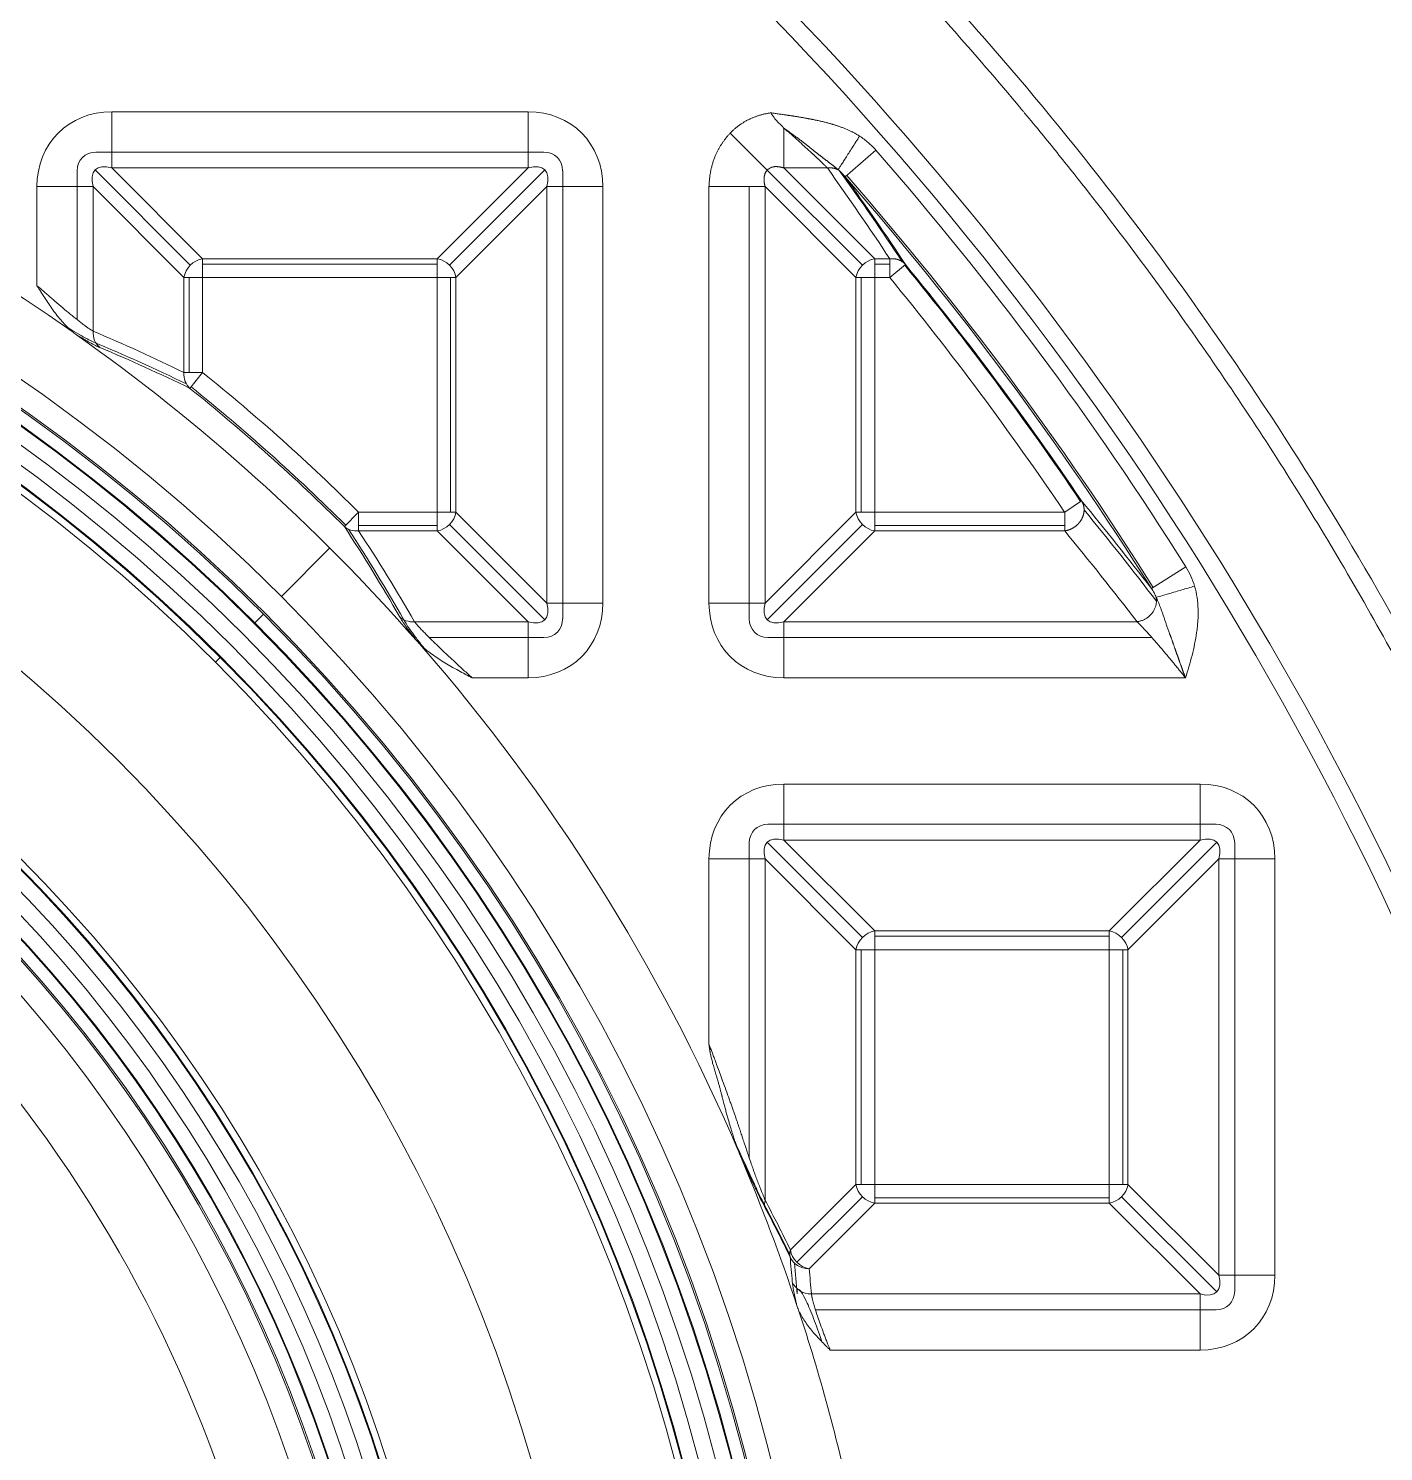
# Model space of a CAD drawing. Header units: millimetres. Extents: x 473 to 1051, y 289 to 609.
# Drawn here: x 673.76 to 707.23, y 474.62 to 509.76 of the extents above; entities that cross this region are included whole.
import ezdxf

# ---------------------------------------------------------------- set-up
doc = ezdxf.new("R2010")
doc.units = ezdxf.units.MM
doc.layers.add('core', color=7, linetype='Continuous', lineweight=20)

msp = doc.modelspace()

# ---------------------------------------------------------------- linework, layer by layer
at = {"layer": 'core', "lineweight": 13}
for p, q in [((686.096, 507.706), (675.815, 507.706)), ((675.815, 506.32), (675.815, 507.706)), ((686.096, 507.706), (686.096, 506.32)), ((692.005, 506.267), (691.091, 507.181)), ((686.489, 506.712), (675.422, 506.712)), ((693.932, 506.097), (694.688, 506.758)), ((674.96, 506.25), (674.96, 502.571)), ((675.403, 506.269), (677.754, 503.918)), ((675.815, 506.32), (686.096, 506.32)), ((675.815, 506.32), (678.058, 504.077)), ((683.853, 504.077), (686.096, 506.32)), ((686.508, 506.269), (684.157, 503.918)), ((686.951, 495.184), (686.951, 506.25)), ((692.005, 506.267), (694.353, 503.918)), ((692.414, 506.32), (693.488, 506.32)), ((692.414, 506.32), (694.657, 504.077)), ((673.966, 505.858), (675.353, 505.858)), ((673.966, 505.858), (673.966, 503.412)), ((675.353, 502.29), (675.353, 505.858)), ((677.596, 503.614), (675.353, 505.858)), ((686.558, 505.858), (684.315, 503.614)), ((686.558, 505.858), (687.945, 505.858)), ((686.558, 505.858), (686.558, 495.576)), ((687.945, 495.576), (687.945, 505.858)), ((690.565, 505.858), (690.565, 495.576)), ((691.559, 505.858), (691.559, 495.184)), ((691.952, 495.576), (691.952, 505.858)), ((694.195, 503.615), (691.952, 505.858)), ((683.853, 504.077), (678.058, 504.077)), ((678.058, 503.614), (678.058, 504.077)), ((683.853, 503.946), (678.058, 503.946)), ((683.853, 504.077), (683.853, 503.614)), ((694.657, 504.077), (694.657, 503.614)), ((695.031, 504.077), (694.657, 504.077)), ((695.031, 503.946), (694.657, 503.946)), ((695.031, 504.077), (695.031, 503.614)), ((695.031, 503.614), (695.419, 503.933)), ((677.596, 503.614), (677.596, 501.267)), ((677.596, 503.614), (678.058, 503.614)), ((677.727, 501.267), (677.727, 503.614)), ((678.058, 501.267), (678.058, 503.614)), ((678.058, 503.614), (683.853, 503.614)), ((683.853, 503.614), (683.853, 497.82)), ((683.853, 503.614), (684.315, 503.614)), ((684.184, 497.82), (684.184, 503.614)), ((684.315, 497.82), (684.315, 503.614)), ((694.195, 503.614), (694.195, 497.819)), ((694.195, 503.614), (694.657, 503.614)), ((694.326, 503.614), (694.326, 497.82)), ((694.657, 497.82), (694.657, 503.614)), ((694.657, 503.614), (695.031, 503.614)), ((678.058, 501.267), (677.596, 501.267)), ((678.058, 501.267), (677.745, 500.877)), ((699.35, 497.82), (699.766, 498.101)), ((681.911, 497.82), (681.559, 497.465)), ((683.853, 497.82), (681.911, 497.82)), ((681.911, 497.357), (681.911, 497.82)), ((683.853, 497.82), (683.853, 497.357)), ((684.315, 497.82), (683.853, 497.82)), ((684.315, 497.82), (686.558, 495.576)), ((691.952, 495.576), (694.195, 497.819)), ((694.657, 497.82), (694.195, 497.82)), ((694.657, 497.357), (694.657, 497.82)), ((699.35, 497.82), (694.657, 497.82)), ((699.35, 497.82), (699.35, 497.357)), ((681.911, 497.488), (683.853, 497.488)), ((681.911, 497.357), (683.853, 497.357)), ((686.096, 495.114), (683.853, 497.357)), ((686.508, 495.165), (684.157, 497.516)), ((692.002, 495.165), (694.353, 497.516)), ((694.657, 497.357), (692.414, 495.114)), ((699.35, 497.488), (694.657, 497.488)), ((694.657, 497.357), (699.35, 497.357)), ((681.198, 496.935), (680.003, 495.74)), ((702.343, 496.469), (701.493, 495.935)), ((686.558, 495.576), (687.945, 495.576)), ((690.565, 495.576), (691.952, 495.576)), ((679.564, 495.301), (679.348, 495.086)), ((686.096, 495.114), (683.291, 495.114)), ((686.096, 495.114), (686.096, 493.728)), ((692.414, 495.114), (692.414, 493.728)), ((701.137, 495.114), (692.414, 495.114)), ((683.657, 494.722), (686.489, 494.722)), ((692.021, 494.722), (701.506, 494.722)), ((678.375, 494.113), (678.495, 494.232)), ((684.713, 493.728), (686.096, 493.728)), ((692.414, 493.728), (702.334, 493.728)), ((702.695, 491.107), (692.414, 491.107)), ((692.414, 489.721), (692.414, 491.107)), ((702.695, 491.107), (702.695, 489.721)), ((703.088, 490.113), (692.021, 490.113)), ((691.559, 489.651), (691.559, 481.869)), ((692.002, 489.67), (694.353, 487.319)), ((692.414, 489.721), (702.695, 489.721)), ((692.414, 489.721), (694.657, 487.478)), ((700.452, 487.478), (702.695, 489.721)), ((703.107, 489.67), (700.756, 487.319)), ((703.55, 478.585), (703.55, 489.651)), ((690.565, 489.259), (691.952, 489.259)), ((690.565, 484.676), (690.565, 489.259)), ((691.952, 480.83), (691.952, 489.259)), ((694.195, 487.015), (691.952, 489.259)), ((703.157, 489.259), (700.914, 487.015)), ((703.157, 489.259), (704.544, 489.259)), ((703.157, 489.259), (703.157, 478.977)), ((704.544, 478.977), (704.544, 489.259)), ((700.452, 487.478), (694.657, 487.478)), ((694.657, 487.478), (694.657, 487.015)), ((700.452, 487.478), (700.452, 487.015)), ((694.657, 487.347), (700.452, 487.347)), ((694.195, 487.015), (694.195, 481.221)), ((694.195, 487.015), (694.657, 487.015)), ((694.326, 481.221), (694.326, 487.015)), ((694.657, 481.221), (694.657, 487.015)), ((694.657, 487.015), (700.452, 487.015)), ((700.452, 487.015), (700.452, 481.221)), ((700.452, 487.015), (700.914, 487.015)), ((700.783, 487.015), (700.783, 481.221)), ((700.914, 481.221), (700.914, 487.015)), ((692.576, 479.601), (694.195, 481.221)), ((694.657, 481.221), (694.195, 481.221)), ((694.657, 480.758), (694.657, 481.221)), ((700.452, 481.221), (694.657, 481.221)), ((700.452, 481.221), (700.452, 480.758)), ((700.914, 481.221), (700.452, 481.221)), ((700.914, 481.221), (703.157, 478.977)), ((694.353, 480.917), (692.734, 479.298)), ((694.657, 480.758), (693.038, 479.139)), ((700.452, 480.889), (694.657, 480.889)), ((694.657, 480.758), (700.452, 480.758)), ((702.695, 478.515), (700.452, 480.758)), ((703.107, 478.566), (700.756, 480.917)), ((704.544, 478.977), (703.157, 478.977)), ((702.695, 478.515), (693.096, 478.515)), ((702.695, 478.515), (702.695, 477.129)), ((693.194, 478.123), (703.088, 478.123)), ((693.559, 477.129), (702.695, 477.129))]:
    msp.add_line(p, q, dxfattribs=at)
at = {"layer": 'core', "lineweight": 18}
for centre, radius, start, end in [((633.422, 459.219), 100.547, 306.63636, 233.36541), ((633.422, 459.219), 99.038, 307.10125, 78.9399), ((633.422, 459.219), 98.958, 307.11669, 78.9275), ((633.422, 453.183), 81.732, 15.12421, 74.87579), ((633.422, 459.219), 98.032, 307.23998, 37.69294), ((647.506, 463.243), 47.654, 55.0062, 82.5378), ((647.506, 463.243), 43.824, 0, 90), ((647.506, 463.243), 47.647, 41.2484, 54.848), ((647.506, 463.243), 35.448, 360, 90), ((647.506, 463.243), 47.654, 23.2798, 41.0815), ((647.506, 463.243), 32.826, 18.2428, 44.6262), ((647.506, 463.243), 47.647, 18.3348, 23.0003), ((647.506, 463.243), 47.654, 12.1394, 18.1892)]:
    msp.add_arc(centre, radius, start, end, dxfattribs=at)
at = {"layer": 'core', "lineweight": 13}
for centre, radius, start, end in [((633.422, 459.219), 100.107, 306.80958, 233.19042), ((633.422, 459.219), 99.239, 307.05866, 79.0173), ((633.422, 459.219), 99.048, 307.09926, 78.94197), ((633.422, 453.183), 82.176, 15.12421, 68.56259), ((647.506, 463.243), 45.957, 0, 90), ((647.506, 463.243), 45.378, 360, 90), ((647.506, 463.243), 45.336, 360, 90), ((647.506, 463.243), 45.032, 0, 90), ((647.506, 463.243), 45.012, 0, 90), ((647.506, 463.243), 44.63, 0, 90), ((647.506, 463.243), 44.226, 0, 90), ((647.506, 463.243), 43.844, 0, 90), ((647.506, 463.243), 43.656, 0, 90), ((633.422, 453.183), 81.386, 32.1306, 41.16871), ((633.422, 453.183), 80.382, 32.1306, 41.16872), ((633.422, 453.183), 80.432, 32.1306, 41.16872), ((633.422, 453.183), 80.094, 34.09967, 39.30282), ((633.422, 453.183), 80.119, 34.09967, 39.30283), ((633.422, 453.183), 79.617, 34.09967, 39.30282), ((647.506, 463.243), 40.24, 0, 90), ((647.506, 463.243), 48.777, 45.1418, 51.2181), ((647.506, 463.243), 48.277, 45.1418, 51.2181), ((647.506, 463.243), 48.324, 45.1418, 51.2181), ((647.506, 463.243), 36.824, 360, 90), ((647.506, 463.243), 36.656, 0, 90), ((647.506, 463.243), 36.636, 0, 90), ((647.506, 463.243), 36.254, 0, 90), ((647.506, 463.243), 35.85, 0, 90), ((647.506, 463.243), 35.468, 0, 90), ((647.506, 463.243), 35.144, 360, 90), ((647.506, 463.243), 35.102, 360, 90), ((647.506, 463.243), 34.523, 360, 89.8839)]:
    msp.add_arc(centre, radius, start, end, dxfattribs=at)
for centre, major_axis, ratio, start_param, end_param in [((676.156, 505.516), (1.665, -1.665), 0.854588, 2.434441, 3.848744), ((685.755, 505.516), (-1.665, -1.665), 0.854588, 2.434441, 3.848744), ((675.508, 506.165), (0.416, -0.416), 0.854588, 2.434441, 3.848744), ((686.403, 506.165), (-0.416, -0.416), 0.854588, 2.434441, 3.848744), ((676.156, 505.516), (-0.753, 0.753), 0.472398, 5.576034, 6.990337), ((685.755, 505.516), (0.753, 0.753), 0.472398, 5.576034, 6.990337), ((633.422, 462.333), (0, 75.019), 0.992534, 5.301333, 5.337516), ((678.058, 503.614), (-0.356, -0.356), 0.854588, 4.005238, 5.41954), ((683.853, 503.614), (-0.356, 0.356), 0.854588, 4.005238, 5.41954), ((694.657, 503.614), (-0.356, -0.356), 0.854588, 4.005238, 5.41939), ((675.815, 502.29), (0.196, 0.463), 0.906231, 1.936758, 2.891762), ((657.79, 463.243), (43.933, 0), 0.969623, 1.10311, 1.159541), ((658.156, 463.243), (43.537, 0), 0.969623, 1.106368, 1.164691), ((678.058, 501.267), (0.221, 0.452), 0.902069, 1.986775, 2.896967), ((683.853, 497.82), (0.356, 0.356), 0.854588, 4.005238, 5.41954), ((694.657, 497.82), (0.356, -0.356), 0.854588, 4.005398, 5.41954), ((633.422, 442.598), (0, 86.789), 0.992534, 5.369628, 5.402909), ((681.911, 497.82), (-0.42, -0.277), 0.889244, 0.230548, 1.04127), ((647.506, 473.637), (0, 42.49), 0.969623, 5.243651, 5.305798), ((647.506, 473.271), (0, 42.886), 0.969623, 5.246785, 5.308743), ((685.755, 495.918), (-1.665, 1.665), 0.854588, 2.434441, 3.848744), ((685.755, 495.918), (-0.753, 0.753), 0.472398, 2.434441, 3.848744), ((692.755, 495.918), (1.665, 1.665), 0.854588, 2.434441, 3.848744), ((692.755, 495.918), (0.753, 0.753), 0.472398, 2.434441, 3.848743), ((683.291, 495.576), (-0.436, -0.25), 0.896066, 0.237698, 1.095841), ((686.403, 495.269), (-0.416, 0.416), 0.854588, 2.434441, 3.848744), ((692.107, 495.269), (0.416, 0.416), 0.854588, 2.434441, 3.848744), ((692.755, 488.917), (1.665, -1.665), 0.854588, 2.434441, 3.848744), ((702.354, 488.917), (1.665, 1.665), 0.854588, 5.576034, 6.990337), ((692.107, 489.566), (0.416, -0.416), 0.854588, 2.434441, 3.848744), ((703.002, 489.566), (0.416, 0.416), 0.854588, 5.576034, 6.990337), ((692.755, 488.917), (-0.753, 0.753), 0.472398, 5.576034, 6.990337), ((702.354, 488.917), (0.753, 0.753), 0.472398, 5.576034, 6.990337), ((694.657, 487.015), (-0.356, -0.356), 0.854588, 4.005238, 5.41954), ((700.452, 487.015), (-0.356, 0.356), 0.854588, 4.005238, 5.41954), ((694.657, 481.221), (0.356, -0.356), 0.854588, 4.005238, 5.41954), ((700.452, 481.221), (0.356, 0.356), 0.854588, 4.005238, 5.41954), ((692.414, 480.83), (-0.444, -0.236), 0.737394, 5.658963, 6.12781), ((656.734, 463.243), (-39.614, 0), 0.969623, 3.581518, 3.617177), ((657.099, 463.243), (39.219, 0), 0.969623, 0.441359, 0.477135), ((693.038, 479.601), (0.453, 0.22), 0.712807, 2.54372, 2.991998), ((693.038, 479.601), (-0.501, -0.05), 0.918067, 0.266833, 1.479837), ((693.038, 479.601), (0.356, -0.356), 0.854588, 4.005238, 5.41954), ((647.506, 474.693), (0, 46.809), 0.969623, 4.794194, 4.81046), ((647.506, 474.328), (0, 47.204), 0.969622, 4.801211, 4.814496), ((702.354, 479.319), (1.665, -1.665), 0.854588, 5.576034, 6.990337), ((702.354, 479.319), (-0.753, 0.753), 0.472398, 2.434441, 3.848744), ((693.096, 478.977), (-0.501, -0.043), 0.91824, 0.267109, 1.491671), ((703.002, 478.67), (0.416, -0.416), 0.854588, 5.576034, 6.990337)]:
    msp.add_ellipse(centre, major_axis=major_axis, ratio=ratio, start_param=start_param, end_param=end_param, dxfattribs=at)
at = {"layer": 'core', "lineweight": 18}
for points in [[(666.379, 531.908), (672.596, 529.29), (684.401, 522.567), (699.227, 508.585), (710.332, 491.5), (714.84, 478.684), (716.305, 472.101)], [(691.993, 507.663), (692.004, 507.665), (692.025, 507.67), (692.057, 507.676), (692.078, 507.679), (692.089, 507.681)], [(674.939, 502.201), (674.903, 502.226), (674.868, 502.253), (674.835, 502.282)], [(683.427, 494.558), (683.393, 494.59), (683.361, 494.623), (683.33, 494.658)], [(691.365, 481.861), (691.335, 481.932), (691.306, 482.004), (691.28, 482.077)], [(692.779, 478.119), (692.762, 478.156), (692.747, 478.193), (692.734, 478.232)]]:
    msp.add_open_spline(points, degree=3, dxfattribs=at)
at = {"layer": 'core', "lineweight": 13}
for points, degree, knots in [([(715.873, 472.008), (715.468, 473.826), (715.014, 475.585), (714.024, 478.984), (713.488, 480.623), (712.354, 483.78), (711.756, 485.299), (710.825, 487.486), (710.508, 488.2), (710.027, 489.248), (709.785, 489.767), (709.499, 490.362), (709.356, 490.657), (709.284, 490.804), (709.248, 490.878), (709.23, 490.914), (709.221, 490.933), (709.216, 490.942), (709.214, 490.947), (709.213, 490.949), (709.212, 490.95), (709.212, 490.95), (709.212, 490.951), (709.212, 490.951), (708.427, 492.547), (707.602, 494.095), (705.886, 497.095), (704.995, 498.546), (703.156, 501.352), (702.209, 502.707), (700.754, 504.666), (700.264, 505.307), (699.52, 506.251), (699.147, 506.718), (698.708, 507.255), (698.488, 507.522), (698.377, 507.655), (698.322, 507.721), (698.295, 507.754), (698.281, 507.771), (698.274, 507.779), (698.27, 507.783), (698.269, 507.785), (698.268, 507.786), (698.267, 507.787), (698.267, 507.787), (697.128, 509.152), (695.954, 510.471), (693.543, 513.016), (692.307, 514.242), (689.781, 516.599), (688.49, 517.73), (685.864, 519.897), (684.527, 520.933), (681.816, 522.909), (680.441, 523.849), (677.66, 525.634), (676.254, 526.479), (673.417, 528.075), (671.987, 528.826), (669.109, 530.234), (667.661, 530.892), (666.208, 531.504)], 3, [0, 0, 0, 0, 0.0625, 0.0625, 0.125, 0.125, 0.1875, 0.1875, 0.21875, 0.21875, 0.234375, 0.242188, 0.246094, 0.248047, 0.249023, 0.249512, 0.249756, 0.249878, 0.249939, 0.249969, 0.249985, 0.249992, 0.249992, 0.25, 0.25, 0.3125, 0.3125, 0.375, 0.375, 0.4375, 0.4375, 0.46875, 0.46875, 0.484375, 0.492188, 0.496094, 0.498047, 0.499023, 0.499512, 0.499756, 0.499878, 0.499939, 0.499969, 0.499985, 0.499985, 0.5, 0.5, 0.5625, 0.5625, 0.625, 0.625, 0.6875, 0.6875, 0.75, 0.75, 0.8125, 0.8125, 0.875, 0.875, 0.9375, 0.9375, 1, 1, 1, 1]), ([(692.089, 507.681), (692.448, 507.631), (692.655, 507.599), (692.967, 507.55), (693.218, 507.497), (693.54, 507.429), (693.769, 507.349), (694.061, 507.249), (694.285, 507.105)], 2, [0, 0, 0, 0.25, 0.25, 0.5, 0.5, 0.75, 0.75, 1, 1, 1]), ([(692.414, 506.32), (692.414, 506.341), (692.414, 506.364), (692.414, 506.418), (692.413, 506.447), (692.413, 506.512), (692.413, 506.548), (692.413, 506.624), (692.413, 506.664), (692.412, 506.75), (692.412, 506.796), (692.412, 506.89), (692.411, 506.939), (692.411, 507.04), (692.41, 507.092), (692.41, 507.198), (692.41, 507.252), (692.409, 507.306)], 3, [0, 0, 0, 0, 0.125, 0.125, 0.25, 0.25, 0.375, 0.375, 0.5, 0.5, 0.625, 0.625, 0.75, 0.75, 0.875, 0.875, 1, 1, 1, 1]), ([(694.285, 507.105), (694.36, 507.057), (694.432, 507.004), (694.566, 506.888), (694.629, 506.825), (694.688, 506.758)], 3, [0, 0, 0, 0, 0.5, 0.5, 1, 1, 1, 1]), ([(693.932, 506.097), (693.905, 506.129), (693.877, 506.16), (693.818, 506.219), (693.787, 506.247), (693.754, 506.274)], 3, [0, 0, 0, 0, 0.5, 0.5, 1, 1, 1, 1]), ([(691.952, 505.858), (691.923, 505.858), (691.889, 505.858), (691.812, 505.858), (691.769, 505.858), (691.675, 505.858), (691.573, 505.858), (691.457, 505.858), (691.334, 505.858), (691.27, 505.858), (691.137, 505.858), (691.069, 505.858), (690.928, 505.858), (690.857, 505.858), (690.712, 505.858), (690.639, 505.858), (690.565, 505.858)], 3, [0, 0, 0, 0, 0.125, 0.125, 0.25, 0.25, 0.375, 0.5, 0.5, 0.625, 0.625, 0.75, 0.75, 0.875, 0.875, 1, 1, 1, 1]), ([(695.419, 503.933), (695.417, 503.935), (695.413, 503.94), (695.406, 503.947), (695.399, 503.954), (695.392, 503.961), (695.385, 503.967), (695.378, 503.974), (695.371, 503.98), (695.364, 503.986), (695.356, 503.992), (695.349, 503.997), (695.341, 504.002), (695.334, 504.007), (695.326, 504.012), (695.318, 504.017), (695.311, 504.022), (695.303, 504.026), (695.295, 504.03), (695.287, 504.034), (695.279, 504.038), (695.271, 504.041), (695.264, 504.044), (695.256, 504.048), (695.248, 504.051), (695.24, 504.054), (695.232, 504.056), (695.224, 504.059), (695.217, 504.061), (695.209, 504.063), (695.201, 504.065), (695.193, 504.067), (695.186, 504.069), (695.178, 504.07), (695.17, 504.072), (695.163, 504.073), (695.155, 504.074), (695.148, 504.075), (695.141, 504.076), (695.133, 504.077), (695.126, 504.078), (695.119, 504.078), (695.112, 504.079), (695.104, 504.079), (695.097, 504.079), (695.09, 504.079), (695.083, 504.079), (695.077, 504.079), (695.07, 504.079), (695.063, 504.079), (695.056, 504.079), (695.05, 504.078), (695.043, 504.078), (695.037, 504.077), (695.033, 504.077), (695.031, 504.077)], 3, [0, 0, 0, 0, 0.023757, 0.047332, 0.070724, 0.093932, 0.116954, 0.139789, 0.162436, 0.184895, 0.207164, 0.229243, 0.251132, 0.272829, 0.294334, 0.315648, 0.336768, 0.357696, 0.378431, 0.398974, 0.419323, 0.439479, 0.459443, 0.479213, 0.498792, 0.518178, 0.537372, 0.556375, 0.575187, 0.593809, 0.612241, 0.630484, 0.648538, 0.666405, 0.684085, 0.701578, 0.718886, 0.73601, 0.752951, 0.769709, 0.786286, 0.802682, 0.8189, 0.834939, 0.850802, 0.86649, 0.882003, 0.897343, 0.912511, 0.92751, 0.942339, 0.957002, 0.971498, 0.985831, 1, 1, 1, 1]), ([(675.353, 502.29), (675.318, 502.309), (675.279, 502.335), (675.212, 502.381), (675.189, 502.397), (675.152, 502.424), (675.14, 502.433), (675.114, 502.452), (675.101, 502.462), (675.035, 502.512), (674.98, 502.556), (674.893, 502.625), (674.864, 502.648), (674.819, 502.685), (674.804, 502.697), (674.773, 502.722), (674.758, 502.735), (674.681, 502.799), (674.618, 502.851), (674.491, 502.958), (674.427, 503.013), (674.297, 503.124), (674.232, 503.181), (674.099, 503.296), (674.033, 503.354), (673.966, 503.412)], 3, [0, 0, 0, 0, 0.125, 0.125, 0.1875, 0.1875, 0.21875, 0.21875, 0.25, 0.25, 0.375, 0.375, 0.4375, 0.4375, 0.46875, 0.46875, 0.5, 0.5, 0.625, 0.625, 0.75, 0.75, 0.875, 0.875, 1, 1, 1, 1]), ([(674.736, 502.371), (674.788, 502.339), (674.837, 502.308), (674.964, 502.232), (675.039, 502.188), (675.174, 502.112), (675.234, 502.081), (675.311, 502.044), (675.334, 502.033), (675.354, 502.025)], 3, [0, 0, 0, 0, 0.19932, 0.19932, 0.521544, 0.521544, 0.843767, 0.843767, 1, 1, 1, 1]), ([(675.521, 501.885), (675.488, 501.899), (675.45, 501.916), (675.367, 501.958), (675.321, 501.982), (675.259, 502.016), (675.247, 502.022), (675.221, 502.037), (675.208, 502.044), (675.169, 502.066), (675.141, 502.082), (675.058, 502.13), (675, 502.164), (674.939, 502.201)], 3, [0, 0, 0, 0, 0.25, 0.25, 0.5, 0.5, 0.5625, 0.5625, 0.625, 0.625, 0.75, 0.75, 1, 1, 1, 1]), ([(699.35, 497.357), (699.354, 497.358), (699.361, 497.359), (699.372, 497.361), (699.383, 497.363), (699.393, 497.365), (699.404, 497.367), (699.414, 497.37), (699.425, 497.373), (699.435, 497.376), (699.445, 497.379), (699.455, 497.382), (699.466, 497.386), (699.476, 497.39), (699.485, 497.394), (699.495, 497.398), (699.505, 497.402), (699.515, 497.407), (699.524, 497.411), (699.533, 497.416), (699.543, 497.421), (699.552, 497.426), (699.561, 497.432), (699.57, 497.437), (699.579, 497.443), (699.588, 497.449), (699.596, 497.455), (699.605, 497.461), (699.613, 497.467), (699.621, 497.474), (699.627, 497.478), (699.63, 497.48)], 3, [0, 0, 0, 0, 0.036412, 0.072627, 0.108649, 0.144484, 0.180139, 0.215618, 0.250929, 0.286077, 0.32107, 0.355914, 0.390616, 0.425183, 0.459624, 0.493945, 0.528154, 0.562259, 0.596268, 0.63019, 0.664032, 0.697804, 0.731513, 0.765169, 0.798779, 0.832354, 0.865902, 0.899431, 0.932951, 0.966471, 1, 1, 1, 1]), ([(702.343, 496.469), (702.39, 496.395), (702.431, 496.318), (702.503, 496.158), (702.534, 496.076), (702.558, 495.992)], 3, [0, 0, 0, 0, 0.5, 0.5, 1, 1, 1, 1]), ([(701.611, 495.715), (701.595, 495.754), (701.577, 495.791), (701.537, 495.865), (701.516, 495.9), (701.493, 495.935)], 3, [0, 0, 0, 0, 0.5, 0.5, 1, 1, 1, 1]), ([(702.558, 495.992), (702.456, 495.962), (702.239, 495.899), (701.931, 495.808), (701.705, 495.742), (701.631, 495.721), (701.611, 495.715)], 3, [0, 0, 0, 0, 0.250412, 0.500824, 0.751236, 1, 1, 1, 1]), ([(683.33, 494.658), (683.284, 494.718), (683.241, 494.775), (683.16, 494.885), (683.122, 494.937), (683.078, 495), (683.069, 495.012), (683.052, 495.036), (683.028, 495.071), (683.006, 495.105), (682.964, 495.168), (682.94, 495.207), (682.92, 495.241)], 3, [0, 0, 0, 0, 0.25, 0.25, 0.5, 0.5, 0.5625, 0.5625, 0.625, 0.75, 0.75, 1, 1, 1, 1]), ([(683.03, 495.162), (683.054, 495.11), (683.102, 495.034), (683.211, 494.878), (683.262, 494.808), (683.373, 494.661), (683.435, 494.581), (683.506, 494.49), (683.514, 494.481), (683.522, 494.471)], 3, [0, 0, 0, 0, 0.407703, 0.407703, 0.687404, 0.687404, 0.967106, 0.967106, 1, 1, 1, 1]), ([(683.291, 495.114), (683.305, 495.096), (683.321, 495.076), (683.357, 495.034), (683.377, 495.012), (683.409, 494.977), (683.42, 494.965), (683.443, 494.94), (683.455, 494.928), (683.491, 494.889), (683.516, 494.863), (683.595, 494.783), (683.652, 494.726), (683.741, 494.639), (683.771, 494.61), (683.833, 494.549), (683.865, 494.519), (683.961, 494.427), (684.026, 494.365), (684.159, 494.24), (684.227, 494.177), (684.363, 494.05), (684.433, 493.986), (684.573, 493.857), (684.643, 493.792), (684.713, 493.728)], 3, [0, 0, 0, 0, 0.0625, 0.0625, 0.125, 0.125, 0.15625, 0.15625, 0.1875, 0.1875, 0.25, 0.25, 0.375, 0.375, 0.4375, 0.4375, 0.5, 0.5, 0.625, 0.625, 0.75, 0.75, 0.875, 0.875, 1, 1, 1, 1]), ([(691.227, 482.226), (691.234, 482.211), (691.241, 482.196), (691.388, 481.876), (691.527, 481.571), (691.727, 481.14), (691.792, 481.001), (691.882, 480.816), (691.911, 480.758), (691.938, 480.707)], 3, [0, 0, 0, 0, 0.027845, 0.027845, 0.587892, 0.587892, 0.867915, 0.867915, 1, 1, 1, 1]), ([(691.948, 480.648), (691.938, 480.667), (691.927, 480.688), (691.905, 480.73), (691.894, 480.751), (691.861, 480.817), (691.838, 480.863), (691.792, 480.957), (691.768, 481.006), (691.72, 481.106), (691.696, 481.157), (691.647, 481.261), (691.622, 481.314), (691.571, 481.421), (691.546, 481.475), (691.47, 481.638), (691.418, 481.749), (691.365, 481.861)], 3, [0, 0, 0, 0, 0.0625, 0.0625, 0.125, 0.125, 0.25, 0.25, 0.375, 0.375, 0.5, 0.5, 0.625, 0.625, 0.75, 0.75, 1, 1, 1, 1]), ([(692.734, 478.232), (692.727, 478.263), (692.719, 478.294), (692.706, 478.354), (692.699, 478.383), (692.68, 478.467), (692.669, 478.52), (692.651, 478.617), (692.643, 478.662), (692.635, 478.714), (692.634, 478.724), (692.631, 478.743), (692.627, 478.772), (692.625, 478.798), (692.623, 478.814)], 3, [0, 0, 0, 0, 0.125, 0.125, 0.25, 0.25, 0.5, 0.5, 0.75, 0.75, 0.8125, 0.8125, 0.875, 1, 1, 1, 1]), ([(693.352, 477.336), (693.341, 477.372), (693.329, 477.407), (693.255, 477.629), (693.189, 477.81), (693.063, 478.128), (693.001, 478.269), (692.893, 478.487), (692.846, 478.566), (692.793, 478.626), (692.778, 478.637), (692.755, 478.638), (692.748, 478.629), (692.739, 478.589), (692.738, 478.559), (692.741, 478.519), (692.741, 478.519), (692.741, 478.518)], 3, [0, 0, 0, 0, 0.039329, 0.039329, 0.252404, 0.252404, 0.465479, 0.465479, 0.678554, 0.678554, 0.785091, 0.785091, 0.891629, 0.891629, 0.998166, 0.998166, 1, 1, 1, 1]), ([(693.096, 478.515), (693.098, 478.5), (693.1, 478.484), (693.105, 478.457), (693.107, 478.448), (693.11, 478.429), (693.112, 478.419), (693.123, 478.369), (693.134, 478.325), (693.155, 478.252), (693.162, 478.227), (693.177, 478.175), (693.186, 478.147), (693.212, 478.063), (693.232, 478.004), (693.274, 477.88), (693.297, 477.816), (693.344, 477.686), (693.369, 477.619), (693.401, 477.533), (693.408, 477.516), (693.421, 477.481), (693.428, 477.463), (693.448, 477.411), (693.461, 477.376), (693.502, 477.27), (693.53, 477.2), (693.559, 477.129)], 3, [0, 0, 0, 0, 0.0625, 0.0625, 0.09375, 0.09375, 0.125, 0.125, 0.25, 0.25, 0.3125, 0.3125, 0.375, 0.375, 0.5, 0.5, 0.625, 0.625, 0.75, 0.75, 0.78125, 0.78125, 0.8125, 0.8125, 0.875, 0.875, 1, 1, 1, 1])]:
    msp.add_open_spline(points, degree=degree, knots=knots, dxfattribs=at)
at = {"layer": 'core', "lineweight": 18}
for points, degree, knots in [([(690.565, 505.858), (690.577, 506.269), (690.716, 506.604), (690.823, 506.859), (690.994, 507.071), (691.185, 507.307), (691.44, 507.457), (691.691, 507.605), (691.993, 507.663)], 2, [0, 0, 0, 0.285714, 0.285714, 0.5, 0.5, 0.75, 0.75, 1, 1, 1]), ([(692.281, 507.436), (692.276, 507.442), (692.267, 507.452), (692.255, 507.464), (692.244, 507.476), (692.233, 507.488), (692.221, 507.503), (692.208, 507.519), (692.192, 507.539), (692.175, 507.562), (692.154, 507.589), (692.133, 507.618), (692.111, 507.649), (692.097, 507.67), (692.089, 507.681)], 3, [0, 0, 0, 0, 0.072996, 0.129134, 0.168343, 0.22738, 0.28982, 0.355693, 0.425022, 0.528967, 0.638449, 0.753468, 0.873999, 1, 1, 1, 1]), ([(692.409, 507.306), (692.409, 507.307), (692.408, 507.307), (692.407, 507.308), (692.406, 507.31), (692.404, 507.311), (692.403, 507.313), (692.401, 507.316), (692.399, 507.318), (692.396, 507.321), (692.393, 507.326), (692.388, 507.333), (692.381, 507.341), (692.375, 507.349), (692.37, 507.354), (692.365, 507.359), (692.357, 507.366), (692.345, 507.377), (692.332, 507.388), (692.319, 507.4), (692.309, 507.409), (692.299, 507.418), (692.29, 507.427), (692.284, 507.433), (692.281, 507.436)], 3, [0, 0, 0, 0, 0.006599, 0.015072, 0.025471, 0.037823, 0.052144, 0.068444, 0.086732, 0.107012, 0.12929, 0.192099, 0.249202, 0.300639, 0.346462, 0.3671, 0.421826, 0.510766, 0.634122, 0.713611, 0.789916, 0.863061, 0.933075, 1, 1, 1, 1]), ([(693.754, 506.274), (693.749, 506.278), (693.74, 506.286), (693.726, 506.298), (693.712, 506.311), (693.697, 506.323), (693.683, 506.335), (693.668, 506.347), (693.653, 506.36), (693.638, 506.372), (693.623, 506.384), (693.607, 506.396), (693.592, 506.408), (693.576, 506.421), (693.561, 506.433), (693.545, 506.445), (693.529, 506.457), (693.512, 506.47), (693.496, 506.482), (693.48, 506.495), (693.463, 506.507), (693.446, 506.52), (693.43, 506.533), (693.413, 506.545), (693.395, 506.558), (693.378, 506.571), (693.361, 506.585), (693.343, 506.598), (693.326, 506.611), (693.308, 506.625), (693.29, 506.639), (693.272, 506.653), (693.254, 506.667), (693.236, 506.681), (693.217, 506.695), (693.199, 506.71), (693.181, 506.724), (693.164, 506.738), (693.147, 506.752), (693.128, 506.767), (693.108, 506.783), (693.087, 506.8), (693.064, 506.819), (693.039, 506.838), (693.013, 506.859), (692.985, 506.881), (692.955, 506.904), (692.924, 506.929), (692.891, 506.954), (692.856, 506.981), (692.819, 507.009), (692.781, 507.038), (692.741, 507.068), (692.699, 507.099), (692.655, 507.131), (692.609, 507.164), (692.562, 507.199), (692.512, 507.234), (692.461, 507.27), (692.427, 507.294), (692.409, 507.306)], 3, [0, 0, 0, 0, 0.01278, 0.025547, 0.038303, 0.051051, 0.063795, 0.076538, 0.089282, 0.102031, 0.114789, 0.12756, 0.140346, 0.153152, 0.165982, 0.178838, 0.191724, 0.204645, 0.217603, 0.230603, 0.243647, 0.256739, 0.269882, 0.283079, 0.296334, 0.30965, 0.323028, 0.336473, 0.349986, 0.363571, 0.377229, 0.390964, 0.404776, 0.418669, 0.432644, 0.446704, 0.460849, 0.472843, 0.485857, 0.499896, 0.514966, 0.53107, 0.548215, 0.566404, 0.585644, 0.605938, 0.627289, 0.649702, 0.673176, 0.697713, 0.723312, 0.749968, 0.777676, 0.806428, 0.836212, 0.867015, 0.898819, 0.931602, 0.965338, 1, 1, 1, 1]), ([(693.488, 506.32), (693.486, 506.322), (693.481, 506.327), (693.474, 506.334), (693.467, 506.341), (693.459, 506.349), (693.451, 506.356), (693.444, 506.364), (693.435, 506.372), (693.427, 506.38), (693.419, 506.388), (693.41, 506.397), (693.401, 506.405), (693.392, 506.414), (693.383, 506.423), (693.374, 506.432), (693.365, 506.441), (693.355, 506.451), (693.345, 506.46), (693.335, 506.47), (693.325, 506.48), (693.315, 506.489), (693.304, 506.5), (693.293, 506.51), (693.283, 506.52), (693.272, 506.531), (693.26, 506.541), (693.249, 506.552), (693.237, 506.563), (693.226, 506.574), (693.214, 506.585), (693.202, 506.596), (693.19, 506.607), (693.177, 506.619), (693.165, 506.631), (693.152, 506.642), (693.139, 506.654), (693.126, 506.666), (693.112, 506.678), (693.099, 506.69), (693.085, 506.703), (693.064, 506.722), (693.034, 506.748), (692.997, 506.782), (692.96, 506.816), (692.922, 506.85), (692.885, 506.885), (692.848, 506.919), (692.811, 506.953), (692.774, 506.987), (692.737, 507.02), (692.7, 507.054), (692.664, 507.087), (692.627, 507.119), (692.591, 507.152), (692.554, 507.184), (692.518, 507.215), (692.482, 507.246), (692.445, 507.276), (692.421, 507.296), (692.409, 507.306)], 3, [0, 0, 0, 0, 0.010713, 0.021452, 0.032219, 0.043013, 0.053836, 0.064689, 0.075572, 0.086487, 0.097434, 0.108414, 0.119428, 0.130476, 0.14156, 0.15268, 0.163838, 0.175033, 0.186266, 0.197539, 0.208852, 0.220205, 0.2316, 0.243038, 0.254518, 0.266042, 0.277611, 0.289224, 0.300884, 0.31259, 0.324343, 0.336143, 0.347993, 0.359891, 0.371839, 0.383837, 0.395887, 0.407988, 0.420141, 0.432347, 0.444607, 0.45692, 0.490092, 0.5229, 0.555344, 0.587428, 0.619153, 0.650521, 0.681534, 0.712196, 0.742507, 0.772471, 0.80209, 0.831367, 0.860305, 0.888905, 0.917172, 0.945108, 0.972716, 1, 1, 1, 1]), ([(694.285, 507.105), (694.254, 507.057), (694.223, 507.008), (694.162, 506.912), (694.132, 506.865), (694.073, 506.774), (694.045, 506.729), (693.991, 506.645), (693.965, 506.604), (693.917, 506.529), (693.895, 506.494), (693.855, 506.431), (693.836, 506.403), (693.805, 506.353), (693.791, 506.331), (693.769, 506.296), (693.76, 506.283), (693.754, 506.274)], 3, [0, 0, 0, 0, 0.125, 0.125, 0.25, 0.25, 0.375, 0.375, 0.5, 0.5, 0.625, 0.625, 0.75, 0.75, 0.875, 0.875, 1, 1, 1, 1]), ([(691.952, 505.858), (691.95, 505.863), (691.948, 505.872), (691.944, 505.886), (691.941, 505.9), (691.938, 505.914), (691.935, 505.926), (691.933, 505.939), (691.931, 505.951), (691.929, 505.963), (691.928, 505.974), (691.927, 505.985), (691.926, 505.995), (691.925, 506.005), (691.924, 506.014), (691.924, 506.023), (691.924, 506.032), (691.924, 506.04), (691.924, 506.048), (691.924, 506.056), (691.924, 506.063), (691.925, 506.07), (691.925, 506.076), (691.926, 506.082), (691.926, 506.088), (691.928, 506.098), (691.93, 506.114), (691.934, 506.134), (691.94, 506.153), (691.946, 506.171), (691.953, 506.186), (691.958, 506.198), (691.963, 506.207), (691.969, 506.218), (691.975, 506.229), (691.983, 506.24), (691.992, 506.252), (692.003, 506.265), (692.02, 506.282), (692.046, 506.304), (692.079, 506.322), (692.109, 506.335), (692.134, 506.342), (692.158, 506.347), (692.18, 506.35), (692.201, 506.352), (692.221, 506.352), (692.24, 506.352), (692.259, 506.351), (692.278, 506.349), (692.295, 506.347), (692.313, 506.344), (692.329, 506.341), (692.345, 506.338), (692.36, 506.334), (692.375, 506.331), (692.389, 506.327), (692.402, 506.324), (692.41, 506.321), (692.414, 506.32)], 3, [0, 0, 0, 0, 0.018862, 0.037028, 0.054507, 0.071313, 0.087457, 0.102951, 0.11781, 0.132048, 0.145677, 0.158712, 0.171168, 0.183059, 0.194399, 0.205201, 0.21548, 0.225249, 0.23452, 0.243307, 0.251621, 0.259474, 0.266878, 0.273845, 0.280384, 0.286505, 0.310258, 0.333168, 0.355273, 0.37663, 0.397313, 0.407381, 0.418719, 0.431278, 0.445016, 0.459902, 0.475926, 0.493108, 0.511507, 0.550516, 0.600514, 0.62973, 0.65793, 0.684966, 0.710628, 0.734689, 0.758097, 0.78126, 0.804103, 0.826549, 0.848527, 0.869967, 0.890802, 0.91097, 0.930417, 0.949089, 0.966938, 0.983922, 1, 1, 1, 1]), ([(674.835, 502.282), (674.789, 502.321), (674.745, 502.362), (674.661, 502.446), (674.62, 502.489), (674.503, 502.623), (674.43, 502.717), (674.325, 502.862), (674.291, 502.911), (674.223, 503.01), (674.158, 503.109), (674.093, 503.21), (674.045, 503.286), (674.022, 503.324), (673.998, 503.362), (673.982, 503.387), (673.974, 503.4), (673.966, 503.412)], 3, [0, 0, 0, 0, 0.125, 0.125, 0.25, 0.25, 0.5, 0.5, 0.625, 0.625, 0.75, 0.875, 0.875, 0.9375, 0.96875, 0.96875, 1, 1, 1, 1]), ([(699.63, 497.48), (699.633, 497.483), (699.638, 497.488), (699.647, 497.495), (699.655, 497.503), (699.664, 497.511), (699.672, 497.519), (699.68, 497.527), (699.688, 497.535), (699.696, 497.544), (699.704, 497.553), (699.712, 497.562), (699.719, 497.571), (699.726, 497.581), (699.734, 497.591), (699.741, 497.601), (699.748, 497.611), (699.754, 497.622), (699.761, 497.632), (699.767, 497.643), (699.773, 497.655), (699.779, 497.666), (699.785, 497.678), (699.79, 497.69), (699.795, 497.702), (699.8, 497.714), (699.804, 497.727), (699.809, 497.74), (699.812, 497.753), (699.816, 497.767), (699.819, 497.78), (699.822, 497.794), (699.824, 497.808), (699.826, 497.822), (699.828, 497.836), (699.829, 497.851), (699.83, 497.865), (699.83, 497.88), (699.829, 497.895), (699.829, 497.91), (699.827, 497.925), (699.825, 497.94), (699.823, 497.955), (699.82, 497.97), (699.816, 497.985), (699.812, 498), (699.807, 498.015), (699.802, 498.03), (699.796, 498.044), (699.789, 498.059), (699.782, 498.073), (699.775, 498.087), (699.769, 498.097), (699.766, 498.101)], 3, [0, 0, 0, 0, 0.015314, 0.030714, 0.046206, 0.061797, 0.077494, 0.093304, 0.109232, 0.125285, 0.14147, 0.157793, 0.174259, 0.190876, 0.207648, 0.224582, 0.241683, 0.258957, 0.276408, 0.294043, 0.311866, 0.329882, 0.348096, 0.366512, 0.385134, 0.403966, 0.423012, 0.442276, 0.461761, 0.481471, 0.501408, 0.521575, 0.541974, 0.562608, 0.583478, 0.604586, 0.625934, 0.647522, 0.669352, 0.691424, 0.713738, 0.736294, 0.759091, 0.782129, 0.805406, 0.828922, 0.852674, 0.87666, 0.900878, 0.925324, 0.949996, 0.974889, 1, 1, 1, 1]), ([(702.558, 495.992), (702.586, 495.899), (702.626, 495.71), (702.65, 495.424), (702.645, 495.184), (702.628, 494.992), (702.604, 494.801), (702.563, 494.564), (702.498, 494.282), (702.421, 494.003), (702.364, 493.819), (702.334, 493.728)], 3, [0, 0, 0, 0, 0.125, 0.25, 0.375, 0.4375, 0.5, 0.625, 0.75, 0.875, 1, 1, 1, 1]), ([(702.334, 493.728), (702.331, 493.736), (702.325, 493.752), (702.317, 493.776), (702.308, 493.8), (702.299, 493.824), (702.29, 493.848), (702.281, 493.872), (702.272, 493.897), (702.263, 493.921), (702.255, 493.945), (702.246, 493.97), (702.237, 493.994), (702.228, 494.018), (702.219, 494.043), (702.211, 494.067), (702.202, 494.091), (702.193, 494.116), (702.185, 494.14), (702.176, 494.164), (702.167, 494.188), (702.159, 494.213), (702.15, 494.237), (702.141, 494.261), (702.133, 494.285), (702.124, 494.309), (702.116, 494.333), (702.107, 494.357), (702.099, 494.381), (702.091, 494.405), (702.082, 494.429), (702.074, 494.453), (702.065, 494.477), (702.057, 494.501), (702.048, 494.524), (702.04, 494.548), (702.032, 494.572), (702.023, 494.595), (702.015, 494.619), (702.006, 494.642), (701.998, 494.666), (701.99, 494.689), (701.981, 494.713), (701.973, 494.736), (701.964, 494.759), (701.956, 494.782), (701.947, 494.805), (701.936, 494.835), (701.922, 494.873), (701.906, 494.917), (701.891, 494.961), (701.876, 495.004), (701.861, 495.047), (701.847, 495.089), (701.833, 495.131), (701.819, 495.172), (701.805, 495.213), (701.791, 495.253), (701.778, 495.292), (701.764, 495.331), (701.751, 495.37), (701.737, 495.408), (701.724, 495.445), (701.71, 495.481), (701.696, 495.517), (701.682, 495.552), (701.669, 495.586), (701.654, 495.62), (701.64, 495.652), (701.626, 495.684), (701.616, 495.705), (701.611, 495.715)], 3, [0, 0, 0, 0, 0.011067, 0.022167, 0.033297, 0.044453, 0.055633, 0.066833, 0.07805, 0.089282, 0.100527, 0.111783, 0.123049, 0.134322, 0.145602, 0.156887, 0.168178, 0.179472, 0.19077, 0.20207, 0.213374, 0.224681, 0.235991, 0.247303, 0.258619, 0.269939, 0.281263, 0.292591, 0.303924, 0.315263, 0.326609, 0.337961, 0.349321, 0.360689, 0.372067, 0.383454, 0.394852, 0.406262, 0.417683, 0.429117, 0.440564, 0.452026, 0.463501, 0.474992, 0.486499, 0.498021, 0.50956, 0.521116, 0.543717, 0.566139, 0.588386, 0.610465, 0.63238, 0.654133, 0.675729, 0.697168, 0.718452, 0.739582, 0.760558, 0.781379, 0.802045, 0.822554, 0.842907, 0.863101, 0.883137, 0.903013, 0.92273, 0.942286, 0.961683, 0.98092, 1, 1, 1, 1]), ([(702.334, 493.728), (702.324, 493.741), (702.304, 493.766), (702.273, 493.805), (702.242, 493.843), (702.212, 493.882), (702.181, 493.92), (702.15, 493.958), (702.12, 493.996), (702.089, 494.034), (702.058, 494.072), (702.028, 494.109), (701.975, 494.173), (701.904, 494.26), (701.817, 494.363), (701.739, 494.455), (701.685, 494.517), (701.652, 494.556), (701.636, 494.574), (701.62, 494.592), (701.605, 494.609), (701.59, 494.627), (701.575, 494.644), (701.56, 494.661), (701.546, 494.677), (701.531, 494.693), (701.517, 494.709), (701.503, 494.725), (701.489, 494.741), (701.476, 494.756), (701.462, 494.771), (701.449, 494.786), (701.436, 494.8), (701.424, 494.814), (701.411, 494.828), (701.399, 494.842), (701.386, 494.855), (701.374, 494.868), (701.362, 494.881), (701.351, 494.894), (701.339, 494.906), (701.328, 494.918), (701.317, 494.93), (701.306, 494.941), (701.296, 494.953), (701.285, 494.964), (701.275, 494.975), (701.265, 494.985), (701.255, 494.995), (701.245, 495.005), (701.236, 495.015), (701.227, 495.025), (701.218, 495.034), (701.209, 495.043), (701.2, 495.052), (701.191, 495.061), (701.183, 495.069), (701.175, 495.077), (701.167, 495.085), (701.159, 495.093), (701.152, 495.1), (701.145, 495.107), (701.14, 495.112), (701.137, 495.114)], 3, [0, 0, 0, 0, 0.023111, 0.046217, 0.069318, 0.092415, 0.115506, 0.138592, 0.161674, 0.18475, 0.207821, 0.230888, 0.25395, 0.326812, 0.393444, 0.45385, 0.508035, 0.520713, 0.533299, 0.545793, 0.558197, 0.570509, 0.582731, 0.594862, 0.606903, 0.618854, 0.630715, 0.642486, 0.654167, 0.66576, 0.677263, 0.688677, 0.700003, 0.71124, 0.722389, 0.73345, 0.744424, 0.75531, 0.76611, 0.776822, 0.787448, 0.797987, 0.808441, 0.818809, 0.829092, 0.83929, 0.849403, 0.859431, 0.869376, 0.879237, 0.889015, 0.89871, 0.908322, 0.917853, 0.927301, 0.936669, 0.945955, 0.955161, 0.964287, 0.973333, 0.982301, 0.991189, 1, 1, 1, 1]), ([(684.713, 493.728), (684.699, 493.735), (684.685, 493.743), (684.657, 493.758), (684.614, 493.78), (684.572, 493.803), (684.487, 493.848), (684.431, 493.879), (684.262, 493.971), (684.151, 494.035), (683.932, 494.168), (683.825, 494.238), (683.67, 494.35), (683.619, 494.389), (683.521, 494.471), (683.473, 494.513), (683.427, 494.558)], 3, [0, 0, 0, 0, 0.03125, 0.03125, 0.0625, 0.125, 0.125, 0.25, 0.25, 0.5, 0.5, 0.75, 0.75, 0.875, 0.875, 1, 1, 1, 1]), ([(691.28, 482.077), (691.095, 482.572), (690.894, 483.37), (690.813, 483.691), (690.711, 484.023), (690.584, 484.438), (690.568, 484.676)], 2, [0, 0, 0, 0.5, 0.5, 0.75, 0.75, 1, 1, 1]), ([(691.952, 480.83), (691.95, 480.834), (691.947, 480.842), (691.942, 480.855), (691.935, 480.873), (691.925, 480.898), (691.912, 480.929), (691.895, 480.972), (691.869, 481.035), (691.839, 481.111), (691.809, 481.186), (691.783, 481.251), (691.758, 481.315), (691.733, 481.38), (691.709, 481.445), (691.679, 481.526), (691.641, 481.633), (691.592, 481.773), (691.544, 481.915), (691.5, 482.046), (691.466, 482.15), (691.437, 482.239), (691.413, 482.311), (691.395, 482.367), (691.382, 482.407), (691.369, 482.447), (691.353, 482.495), (691.332, 482.558), (691.309, 482.625), (691.285, 482.697), (691.259, 482.774), (691.231, 482.856), (691.201, 482.942), (691.169, 483.033), (691.135, 483.128), (691.1, 483.228), (691.062, 483.333), (691.009, 483.481), (690.942, 483.663), (690.867, 483.87), (690.8, 484.052), (690.741, 484.21), (690.692, 484.344), (690.651, 484.454), (690.618, 484.54), (690.595, 484.602), (690.583, 484.635), (690.578, 484.648)], 3, [0, 0, 0, 0, 0.004086, 0.008263, 0.012532, 0.021686, 0.032791, 0.042656, 0.062121, 0.091447, 0.110065, 0.128497, 0.146733, 0.164761, 0.182532, 0.199977, 0.230932, 0.267888, 0.310909, 0.341759, 0.3685, 0.391103, 0.409545, 0.423803, 0.433859, 0.439702, 0.454475, 0.470428, 0.487568, 0.505899, 0.525404, 0.546084, 0.56794, 0.590978, 0.615199, 0.64061, 0.667183, 0.694885, 0.753208, 0.805347, 0.851354, 0.891264, 0.925102, 0.952886, 0.974627, 0.99033, 1, 1, 1, 1]), ([(693.559, 477.129), (693.55, 477.138), (693.54, 477.147), (693.521, 477.166), (693.493, 477.194), (693.428, 477.259), (693.335, 477.354), (693.262, 477.431), (693.191, 477.509), (693.156, 477.549), (693.054, 477.671), (692.99, 477.754), (692.903, 477.886), (692.875, 477.931), (692.824, 478.023), (692.8, 478.07), (692.779, 478.119)], 3, [0, 0, 0, 0, 0.03125, 0.03125, 0.0625, 0.125, 0.25, 0.375, 0.375, 0.5, 0.5, 0.75, 0.75, 0.875, 0.875, 1, 1, 1, 1])]:
    msp.add_open_spline(points, degree=degree, knots=knots, dxfattribs=at)
at = {"layer": 'core', "lineweight": 13}
for points, weights in [([(693.488, 506.32), (693.583, 506.33), (693.674, 506.315), (693.754, 506.274)], [0.999999971889, 0.957536773988, 0.942547844107, 0.955033182245]), ([(701.137, 495.114), (701.451, 495.152), (701.67, 495.407), (701.611, 495.715)], [0.999999942732, 0.731288795755, 0.686643558058, 0.86606422964])]:
    msp.add_rational_spline(points, weights, degree=3, dxfattribs=at)
for points in [[(695.031, 504.077), (694.53, 504.834), (694.016, 505.582), (693.488, 506.32)], [(693.932, 506.097), (694.44, 505.384), (694.936, 504.663), (695.419, 503.933)], [(677.745, 500.877), (677.005, 501.237), (676.264, 501.573), (675.521, 501.885)], [(699.766, 498.101), (700.353, 497.388), (700.929, 496.666), (701.493, 495.935)], [(682.92, 495.241), (682.495, 495.985), (682.042, 496.726), (681.559, 497.465)], [(701.137, 495.114), (700.554, 495.872), (699.958, 496.62), (699.35, 497.357)], [(692.567, 479.432), (692.364, 479.849), (692.158, 480.254), (691.948, 480.648)], [(692.623, 478.814), (692.606, 479.02), (692.587, 479.226), (692.567, 479.432)]]:
    msp.add_open_spline(points, degree=3, dxfattribs=at)

doc.saveas('drawing.dxf')
